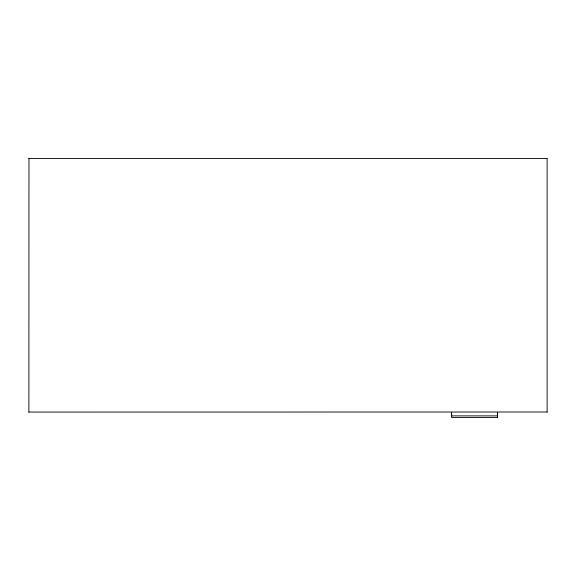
<?xml version="1.0" encoding="UTF-8"?>
<svg xmlns="http://www.w3.org/2000/svg" width="576" height="576" viewBox="0 0 576 576"><rect width="100%" height="100%" fill="white"/><g stroke="black" fill="none" stroke-linecap="round" stroke-linejoin="round"><path stroke-width="0.86" d="M451.57 415.138L451.57 412.502L451.634 417.578L497.484 417.535M497.491 415.231L497.52 412.502L497.455 417.578M547.121 412.006L28.886 412.063M28.822 158.537L547.027 158.494M497.455 415.159L497.455 412.502M451.584 415.872L497.506 415.872M547.121 158.587L547.121 412.157M28.973 158.436L28.879 412.157"/></g></svg>
